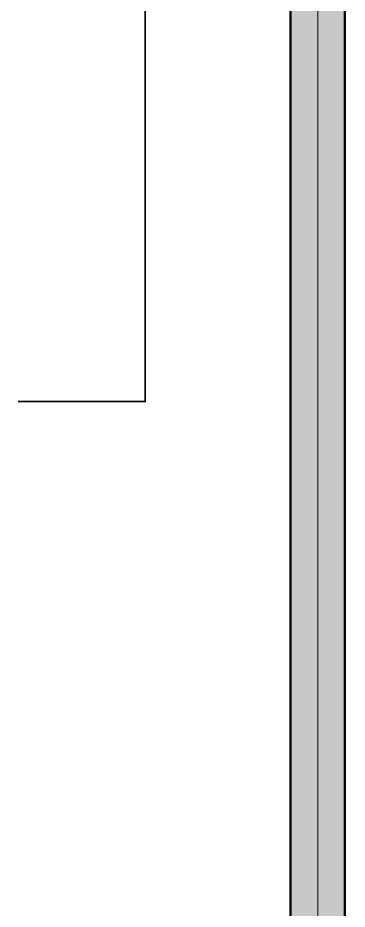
# Model space of a CAD drawing. Header units: metres. Extents: x 0 to 115, y 0 to 64.
# Drawn here: x 63.097 to 64.912, y 41.703 to 46.615 of the extents above; entities that cross this region are included whole.
import ezdxf

# ---------------------------------------------------------------- set-up
doc = ezdxf.new("R2010")
doc.units = ezdxf.units.M
doc.linetypes.add('DASHED', pattern=[1.524, 1.27, -0.254])
doc.layers.add('A-AREA', color=8, linetype='DASHED', lineweight=13, plot=False)
doc.layers.add('A-MURO', color=7, linetype='Continuous', lineweight=50)
doc.layers.add('A-MURO-RELLENO', color=8, linetype='Continuous', lineweight=0, true_color=0x8d949b)
doc.layers.add('P-RESIDUOS', color=1, linetype='Continuous', lineweight=35, true_color=0xb3121b)

msp = doc.modelspace()

# ---------------------------------------------------------------- hatches: boundary and pattern name
at = {"layer": 'A-MURO-RELLENO', "true_color": 0x8d949b}
h = msp.add_hatch(color=8, dxfattribs=at)
h.dxf.hatch_style = 1
h.paths.add_polyline_path([(54.65, 54.14), (64.6, 54.14), (64.6, 34.5), (64.3, 34.5), (64.3, 34.2), (65.1, 34.2), (65.1, 34.5), (64.9, 34.5), (64.9, 54.14), (76, 54.14), (76, 51.2), (76.3, 51.2), (76.3, 54.14), (87.25, 54.14), (87.25, 34.5), (86.6, 34.5), (86.6, 34.2), (87.7, 34.2), (87.7, 34.5), (87.55, 34.5), (87.55, 54.14), (100.15, 54.14), (100.15, 37.9), (100.45, 37.9), (100.45, 54.14), (113.09, 54.14), (113.09, 34.56), (106.8, 34.56), (106.8, 34.14), (113.51, 34.14), (113.51, 54.56), (44.4, 54.56), (44.4, 54.14), (54.35, 54.14), (54.35, 34.5), (53.8, 34.5), (53.8, 34.2), (61.9, 34.2), (61.9, 34.5), (54.65, 34.5)])

# ---------------------------------------------------------------- linework, layer by layer
at = {"layer": 'A-AREA'}
for points in [[(54.5, 54.35), (64.75, 54.35), (64.75, 34.35), (54.5, 34.35)], [(64.75, 54.35), (76.15, 54.35), (76.15, 34.35), (64.75, 34.35)]]:
    msp.add_lwpolyline(points, close=True, dxfattribs=at)
at = {"layer": 'A-MURO'}
msp.add_lwpolyline([(53.8, 34.2), (61.9, 34.2), (61.9, 34.5), (54.65, 34.5), (54.65, 54.14), (64.6, 54.14), (64.6, 34.5), (64.3, 34.5), (64.3, 34.2), (65.1, 34.2), (65.1, 34.5), (64.9, 34.5), (64.9, 54.14), (76, 54.14), (76, 51.2), (76.3, 51.2), (76.3, 54.14), (87.25, 54.14)], dxfattribs=at)
at = {"layer": 'P-RESIDUOS'}
msp.add_lwpolyline([(63.1, 44.5), (63.8, 44.5), (63.8, 54.5), (69.7, 54.5), (69.7, 60.5), (70.22, 60.5)], dxfattribs=at)

doc.saveas('drawing.dxf')
